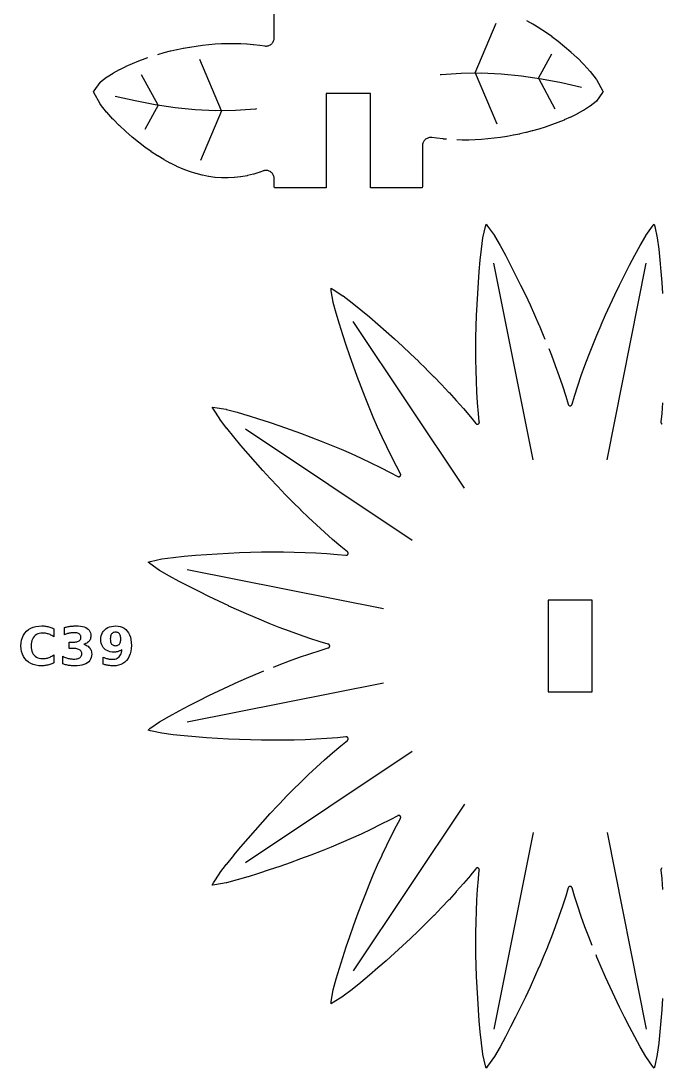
# Model space of a CAD drawing. Header units: millimetres. Extents: x 3 to 297, y 8 to 291.
# Drawn here: x 4.3 to 44.8, y 12.4 to 78.5 of the extents above; entities that cross this region are included whole.
import ezdxf

# ---------------------------------------------------------------- set-up
doc = ezdxf.new("R2010")
doc.units = ezdxf.units.MM
for name, color, linetype in [('CUT', 1, 'CONTINUOUS'), ('ENGRAVE', 5, 'CONTINUOUS'), ('SCORE', 7, 'CONTINUOUS')]:
    doc.layers.add(name, color=color, linetype=linetype)

msp = doc.modelspace()

# ---------------------------------------------------------------- linework, layer by layer
at = {"layer": 'CUT', "color": 1}
for points in [[(12.9654, 76.3527), (12.9746, 76.3555), (12.9827, 76.358), (13.3764, 76.4697), (13.3844, 76.4718), (13.7782, 76.5732), (13.7861, 76.5752), (14.18, 76.6665), (14.1879, 76.6682), (14.5817, 76.7497), (14.5897, 76.7512), (14.9835, 76.8228), (14.9915, 76.8242), (15.3852, 76.886), (15.3934, 76.8872), (15.787, 76.9391), (15.7953, 76.9401), (16.1887, 76.9821), (16.1972, 76.9829), (16.5905, 77.0149), (16.5992, 77.0154), (16.9924, 77.0372), (17.0013, 77.0376), (17.3943, 77.0489), (17.4034, 77.0491), (17.7962, 77.0498), (17.8056, 77.0497), (18.1982, 77.0395), (18.2078, 77.0391), (18.6002, 77.0178), (18.6101, 77.0171), (19.0023, 76.9843), (19.0124, 76.9833), (19.4045, 76.9386), (19.4148, 76.9373), (19.7225, 76.8925), (19.7771, 76.8874), (19.8301, 76.8877), (19.8827, 76.8934), (19.9345, 76.9044), (19.9849, 76.9205), (20.0335, 76.9416), (20.0796, 76.9676), (20.123, 76.998), (20.163, 77.0326), (20.1993, 77.0711), (20.2316, 77.1131), (20.2595, 77.1581), (20.2827, 77.2056), (20.301, 77.2553), (20.3143, 77.3066), (20.3222, 77.3589), (20.325, 77.4137), (20.325, 79.9871)], [(36.2411, 78.506), (36.6314, 78.2917), (36.6433, 78.2848), (37.0345, 78.0488), (37.0454, 78.0419), (37.4372, 77.7845), (37.4473, 77.7776), (37.8397, 77.499), (37.849, 77.4922), (38.242, 77.1925), (38.2508, 77.1856), (38.6441, 76.8646), (38.6525, 76.8575), (39.046, 76.5143), (39.0544, 76.5067), (39.4476, 76.1398), (39.4566, 76.1312), (39.849, 75.737), (39.8594, 75.7261), (40.2498, 75.2976), (40.2638, 75.2812), (40.6512, 74.7971), (40.6621, 74.7821), (40.6716, 74.7662), (41.0598, 74.0471), (41.0849, 73.9946), (41.0527, 73.9449), (40.668, 73.4133), (40.6538, 73.3955), (40.6365, 73.3807), (40.2563, 73.0834), (40.2295, 73.0645), (39.8472, 72.8214), (39.829, 72.8107), (39.4416, 72.5972), (39.4275, 72.5899), (39.0376, 72.3984), (39.0258, 72.3929), (38.6344, 72.219), (38.6241, 72.2147), (38.2318, 72.0557), (38.2224, 72.0521), (37.8295, 71.9064), (37.8207, 71.9033), (37.4274, 71.7696), (37.419, 71.7669), (37.0254, 71.6445), (37.0173, 71.642), (36.6236, 71.5303), (36.6156, 71.5282), (36.2218, 71.4268), (36.2139, 71.4248), (35.82, 71.3335), (35.8121, 71.3318), (35.4183, 71.2503), (35.4103, 71.2488), (35.0165, 71.1772), (35.0085, 71.1758), (34.6148, 71.114), (34.6066, 71.1128), (34.213, 71.0609), (34.2047, 71.0599), (33.8113, 71.0179), (33.8028, 71.0171), (33.4095, 70.9851), (33.4008, 70.9846), (33.0076, 70.9628), (32.9987, 70.9624), (32.6057, 70.9511), (32.5966, 70.9509), (32.2038, 70.9502), (32.1944, 70.9503), (31.8489, 70.9593)], [(31.2002, 70.9987), (30.9977, 71.0157), (30.9876, 71.0167), (30.5955, 71.0614), (30.5852, 71.0627), (30.2775, 71.1075), (30.2229, 71.1126), (30.1699, 71.1123), (30.1173, 71.1066), (30.0655, 71.0956), (30.0151, 71.0795), (29.9665, 71.0584), (29.9204, 71.0324), (29.877, 71.002), (29.837, 70.9674), (29.8007, 70.9289), (29.7684, 70.8869), (29.7405, 70.8419), (29.7173, 70.7944), (29.699, 70.7447), (29.6857, 70.6934), (29.6778, 70.6411), (29.675, 70.5863), (29.675, 68.0129), (29.6709, 67.9291), (29.5871, 67.925), (26.395, 67.925), (26.395, 73.895), (23.605, 73.895), (23.605, 67.925), (20.4129, 67.925), (20.3291, 67.9291), (20.325, 68.0129), (20.325, 68.5055), (20.3225, 68.5578), (20.3152, 68.6079), (20.3031, 68.6571), (20.2863, 68.7049), (20.265, 68.7508), (20.2393, 68.7945), (20.2096, 68.8355), (20.1761, 68.8734), (20.1391, 68.908), (20.0989, 68.9388), (20.0559, 68.9656), (20.0105, 68.9881), (19.9632, 69.0062), (19.9144, 69.0196), (19.8645, 69.0282), (19.814, 69.032), (19.7634, 69.0309), (19.7131, 69.0249), (19.6636, 69.0141), (19.6137, 68.9981), (19.4335, 68.9304), (19.4151, 68.9241), (19.0298, 68.8042), (19.0103, 68.7987), (18.6258, 68.7039), (18.6055, 68.6995), (18.2216, 68.6296), (18.2006, 68.6264), (17.8171, 68.5812), (17.7957, 68.5794), (17.4124, 68.5589), (17.3908, 68.5584), (17.0075, 68.5624), (16.9862, 68.5633), (16.6026, 68.5916), (16.5818, 68.5938), (16.1977, 68.6463), (16.1776, 68.6497), (15.7929, 68.7261), (15.7738, 68.7305), (15.3882, 68.8307), (15.3702, 68.8359), (14.9837, 68.9595), (14.967, 68.9654), (14.5795, 69.1123), (14.564, 69.1186), (14.1756, 69.2883), (14.1613, 69.295), (13.7719, 69.4872), (13.7589, 69.494), (13.3686, 69.7083), (13.3567, 69.7152), (12.9655, 69.9512), (12.9546, 69.9581), (12.5628, 70.2155), (12.5527, 70.2224), (12.1603, 70.501), (12.151, 70.5078), (11.758, 70.8075), (11.7492, 70.8144), (11.3559, 71.1354), (11.3475, 71.1425), (10.954, 71.4857), (10.9456, 71.4933), (10.5524, 71.8602), (10.5434, 71.8688), (10.151, 72.263), (10.1406, 72.2739), (9.7502, 72.7024), (9.7362, 72.7188), (9.3488, 73.2029), (9.3379, 73.2179), (9.3284, 73.2338), (8.9402, 73.9529), (8.9151, 74.0054), (8.9473, 74.0551), (9.332, 74.5867), (9.3462, 74.6045), (9.3635, 74.6193), (9.7437, 74.9166), (9.7705, 74.9355), (10.1528, 75.1786), (10.171, 75.1893), (10.5584, 75.4028), (10.5725, 75.4101), (10.9624, 75.6016), (10.9742, 75.6071), (11.3656, 75.781), (11.3759, 75.7853), (11.7682, 75.9443), (11.7776, 75.9479), (12.1705, 76.0936), (12.1793, 76.0967), (12.3467, 76.1536)], [(20.2735, 37.6779), (20.6381, 37.8219), (20.6401, 37.8226), (21.2793, 38.0641), (21.2813, 38.0648), (21.9227, 38.2955), (21.9248, 38.2963), (22.5684, 38.5155), (22.5707, 38.5163), (23.2165, 38.7236), (23.219, 38.7243), (23.7361, 38.8798), (23.7494, 38.8845), (23.7605, 38.8897), (23.7711, 38.896), (23.781, 38.9033), (23.7901, 38.9115), (23.7983, 38.9206), (23.8057, 38.9305), (23.812, 38.941), (23.8172, 38.9521), (23.8214, 38.9637), (23.8244, 38.9756), (23.8262, 38.9877), (23.8268, 39), (23.8262, 39.0123), (23.8244, 39.0244), (23.8214, 39.0363), (23.8172, 39.0479), (23.812, 39.059), (23.8057, 39.0695), (23.7983, 39.0794), (23.7901, 39.0885), (23.781, 39.0967), (23.7711, 39.104), (23.7605, 39.1103), (23.7494, 39.1155), (23.7361, 39.1202), (23.219, 39.2757), (23.2165, 39.2764), (22.5707, 39.4837), (22.5684, 39.4845), (21.9248, 39.7037), (21.9227, 39.7045), (21.2813, 39.9352), (21.2793, 39.9359), (20.6401, 40.1774), (20.6381, 40.1781), (20.0009, 40.4298), (19.9991, 40.4305), (19.3637, 40.6918), (19.362, 40.6925), (18.7284, 40.9628), (18.7268, 40.9635), (18.0948, 41.2423), (18.0934, 41.243), (17.4629, 41.5299), (17.4616, 41.5305), (16.8326, 41.825), (16.8313, 41.8256), (16.2037, 42.1275), (16.2025, 42.1281), (15.5764, 42.4372), (15.5751, 42.4379), (14.9505, 42.7546), (14.949, 42.7554), (14.3264, 43.0807), (14.3245, 43.0818), (13.7045, 43.4183), (13.7014, 43.42), (13.0872, 43.7742), (13.0764, 43.781), (12.4779, 44.2045), (12.356, 44.2998), (12.5051, 44.3412), (13.2201, 44.5034), (13.2327, 44.5057), (13.9356, 44.5978), (13.9392, 44.5982), (14.6408, 44.6719), (14.6429, 44.6721), (15.3427, 44.7344), (15.3444, 44.7345), (16.0425, 44.7881), (16.044, 44.7882), (16.7407, 44.8342), (16.7422, 44.8343), (17.4374, 44.8731), (17.4389, 44.8731), (18.1327, 44.9045), (18.1342, 44.9046), (18.8264, 44.9284), (18.828, 44.9284), (19.5186, 44.9442), (19.5203, 44.9442), (20.2092, 44.9515), (20.211, 44.9515), (20.898, 44.9497), (20.9, 44.9497), (21.585, 44.9384), (21.5871, 44.9383), (22.27, 44.9168), (22.2722, 44.9167), (22.953, 44.8843), (22.9553, 44.8842), (23.6337, 44.8405), (23.6362, 44.8403), (24.3122, 44.7847), (24.3147, 44.7845), (24.852, 44.7302), (24.8661, 44.7294), (24.8784, 44.73), (24.8905, 44.7318), (24.9024, 44.7347), (24.914, 44.7389), (24.9251, 44.7441), (24.9357, 44.7504), (24.9455, 44.7577), (24.9546, 44.7659), (24.9629, 44.775), (24.9702, 44.7849), (24.9765, 44.7954), (24.9818, 44.8065), (24.9859, 44.8181), (24.9889, 44.83), (24.9907, 44.8422), (24.9913, 44.8544), (24.9907, 44.8667), (24.9889, 44.8788), (24.9859, 44.8908), (24.9817, 44.9023), (24.9764, 44.9134), (24.9701, 44.9239), (24.9628, 44.9338), (24.9545, 44.9429), (24.944, 44.9523), (24.5257, 45.2938), (24.5237, 45.2954), (24.0064, 45.7341), (24.0046, 45.7357), (23.4939, 46.1846), (23.4922, 46.1861), (22.988, 46.6446), (22.9864, 46.6461), (22.4882, 47.1138), (22.4867, 47.1152), (21.9943, 47.5916), (21.9929, 47.5929), (21.5058, 48.0775), (21.5046, 48.0788), (21.0226, 48.571), (21.0214, 48.5722), (20.5442, 49.0717), (20.5432, 49.0729), (20.0705, 49.5792), (20.0695, 49.5803), (19.6011, 50.0931), (19.6001, 50.0942), (19.1358, 50.6132), (19.1349, 50.6142), (18.6748, 51.1394), (18.6738, 51.1405), (18.218, 51.6722), (18.2169, 51.6734), (17.7662, 52.2123), (17.7648, 52.214), (17.3208, 52.7622), (17.3186, 52.7649), (16.8867, 53.3272), (16.8794, 53.3376), (16.4885, 53.9579), (16.4123, 54.0926), (16.5659, 54.0738), (17.2886, 53.95), (17.301, 53.9473), (17.9857, 53.7634), (17.9891, 53.7624), (18.6655, 53.562), (18.6676, 53.5614), (19.3379, 53.3511), (19.3395, 53.3506), (20.0051, 53.133), (20.0065, 53.1325), (20.6678, 52.9084), (20.6691, 52.9079), (21.3263, 52.6776), (21.3277, 52.6771), (21.9807, 52.4406), (21.9821, 52.4401), (22.6307, 52.1972), (22.6322, 52.1966), (23.2763, 51.9469), (23.2779, 51.9463), (23.9171, 51.6894), (23.9188, 51.6887), (24.5528, 51.4242), (24.5546, 51.4234), (25.1832, 51.1508), (25.1851, 51.1499), (25.8078, 50.8686), (25.8098, 50.8677), (26.4263, 50.5773), (26.4284, 50.5763), (27.0385, 50.2763), (27.0407, 50.2752), (27.6439, 49.9652), (27.6462, 49.964), (28.1218, 49.7082), (28.1345, 49.7021), (28.1461, 49.6979), (28.158, 49.6949), (28.1701, 49.6931), (28.1824, 49.6925), (28.1947, 49.6931), (28.2068, 49.6949), (28.2187, 49.6978), (28.2303, 49.702), (28.2414, 49.7072), (28.252, 49.7135), (28.2618, 49.7208), (28.2709, 49.7291), (28.2792, 49.7382), (28.2865, 49.748), (28.2928, 49.7586), (28.298, 49.7697), (28.3022, 49.7813), (28.3051, 49.7932), (28.3069, 49.8053), (28.3075, 49.8176), (28.3069, 49.8299), (28.3051, 49.842), (28.3021, 49.8539), (28.2979, 49.8655), (28.2918, 49.8782), (28.036, 50.3538), (28.0348, 50.3561), (27.7248, 50.9593), (27.7237, 50.9615), (27.4237, 51.5716), (27.4227, 51.5737), (27.1323, 52.1902), (27.1314, 52.1922), (26.8501, 52.8149), (26.8492, 52.8168), (26.5766, 53.4454), (26.5758, 53.4472), (26.3113, 54.0812), (26.3106, 54.0829), (26.0537, 54.7221), (26.0531, 54.7237), (25.8034, 55.3678), (25.8028, 55.3693), (25.5599, 56.0179), (25.5594, 56.0193), (25.3229, 56.6723), (25.3224, 56.6737), (25.0921, 57.3309), (25.0916, 57.3322), (24.8675, 57.9935), (24.867, 57.9949), (24.6494, 58.6605), (24.6489, 58.6621), (24.4386, 59.3324), (24.438, 59.3345), (24.2376, 60.0109), (24.2366, 60.0143), (24.0527, 60.699), (24.05, 60.7114), (23.9262, 61.4341), (23.9074, 61.5877), (24.0421, 61.5115), (24.6624, 61.1206), (24.6728, 61.1133), (25.2351, 60.6814), (25.2378, 60.6792), (25.786, 60.2352), (25.7877, 60.2338), (26.3266, 59.7831), (26.3278, 59.782), (26.8595, 59.3262), (26.8606, 59.3252), (27.3858, 58.8651), (27.3868, 58.8642), (27.9058, 58.3999), (27.9069, 58.3989), (28.4197, 57.9305), (28.4208, 57.9295), (28.9271, 57.4568), (28.9283, 57.4558), (29.4278, 56.9786), (29.429, 56.9774), (29.9212, 56.4954), (29.9225, 56.4942), (30.4071, 56.0071), (30.4084, 56.0057), (30.8848, 55.5133), (30.8862, 55.5118), (31.3539, 55.0136), (31.3554, 55.012), (31.8139, 54.5078), (31.8154, 54.5061), (32.2643, 53.9954), (32.2659, 53.9936), (32.7046, 53.4763), (32.7062, 53.4743), (33.0477, 53.056), (33.0571, 53.0455), (33.0662, 53.0372), (33.0761, 53.0299), (33.0866, 53.0236), (33.0977, 53.0183), (33.1092, 53.0141), (33.1212, 53.0111), (33.1333, 53.0093), (33.1456, 53.0087), (33.1578, 53.0093), (33.17, 53.0111), (33.1819, 53.0141), (33.1935, 53.0182), (33.2046, 53.0235), (33.2151, 53.0298), (33.225, 53.0371), (33.2341, 53.0454), (33.2423, 53.0545), (33.2496, 53.0643), (33.2559, 53.0749), (33.2611, 53.086), (33.2653, 53.0976), (33.2682, 53.1095), (33.27, 53.1216), (33.2706, 53.1339), (33.2698, 53.148), (33.2155, 53.6853), (33.2153, 53.6878), (33.1597, 54.3638), (33.1595, 54.3663), (33.1158, 55.0447), (33.1157, 55.047), (33.0833, 55.7278), (33.0832, 55.73), (33.0617, 56.4129), (33.0616, 56.415), (33.0503, 57.1), (33.0503, 57.102), (33.0485, 57.789), (33.0485, 57.7908), (33.0558, 58.4797), (33.0558, 58.4814), (33.0716, 59.172), (33.0716, 59.1736), (33.0954, 59.8658), (33.0955, 59.8673), (33.1269, 60.5611), (33.1269, 60.5626), (33.1657, 61.2578), (33.1658, 61.2593), (33.2118, 61.956), (33.2119, 61.9575), (33.2655, 62.6556), (33.2656, 62.6573), (33.3279, 63.3571), (33.3281, 63.3592), (33.4018, 64.0608), (33.4022, 64.0644), (33.4943, 64.7673), (33.4966, 64.7799), (33.6588, 65.4949), (33.7002, 65.644), (33.7955, 65.5221), (34.219, 64.9236), (34.2258, 64.9128), (34.58, 64.2986), (34.5817, 64.2955), (34.9182, 63.6755), (34.9193, 63.6736), (35.2446, 63.051), (35.2454, 63.0495), (35.5621, 62.4249), (35.5628, 62.4236), (35.8719, 61.7975), (35.8725, 61.7963), (36.1744, 61.1687), (36.175, 61.1674), (36.4695, 60.5384), (36.4701, 60.5371), (36.757, 59.9066), (36.7577, 59.9052), (37.0365, 59.2732), (37.0372, 59.2716), (37.3075, 58.638), (37.3082, 58.6363), (37.4108, 58.3869)], [(37.655, 57.7846), (37.8219, 57.3619), (37.8226, 57.3599), (38.0641, 56.7207), (38.0648, 56.7187), (38.2955, 56.0773), (38.2963, 56.0752), (38.5155, 55.4316), (38.5163, 55.4293), (38.7236, 54.7835), (38.7243, 54.781), (38.8798, 54.2639), (38.8845, 54.2506), (38.8897, 54.2395), (38.896, 54.2289), (38.9033, 54.219), (38.9115, 54.2099), (38.9206, 54.2017), (38.9305, 54.1943), (38.941, 54.188), (38.9521, 54.1828), (38.9637, 54.1786), (38.9756, 54.1756), (38.9877, 54.1738), (39, 54.1732), (39.0123, 54.1738), (39.0244, 54.1756), (39.0363, 54.1786), (39.0479, 54.1828), (39.059, 54.188), (39.0695, 54.1943), (39.0794, 54.2017), (39.0885, 54.2099), (39.0967, 54.219), (39.104, 54.2289), (39.1103, 54.2395), (39.1155, 54.2506), (39.1202, 54.2639), (39.2757, 54.781), (39.2764, 54.7835), (39.4837, 55.4293), (39.4845, 55.4316), (39.7037, 56.0752), (39.7045, 56.0773), (39.9352, 56.7187), (39.9359, 56.7207), (40.1774, 57.3599), (40.1781, 57.3619), (40.4298, 57.9991), (40.4305, 58.0009), (40.6918, 58.6363), (40.6925, 58.638), (40.9628, 59.2716), (40.9635, 59.2732), (41.2423, 59.9052), (41.243, 59.9066), (41.5299, 60.5371), (41.5305, 60.5384), (41.825, 61.1674), (41.8256, 61.1687), (42.1275, 61.7963), (42.1281, 61.7975), (42.4372, 62.4236), (42.4379, 62.4249), (42.7546, 63.0495), (42.7554, 63.051), (43.0807, 63.6736), (43.0818, 63.6755), (43.4183, 64.2955), (43.42, 64.2986), (43.7742, 64.9128), (43.781, 64.9236), (44.2045, 65.5221), (44.2998, 65.644), (44.3412, 65.4949), (44.5034, 64.7799), (44.5057, 64.7673), (44.5978, 64.0644), (44.5982, 64.0608), (44.6719, 63.3592), (44.6721, 63.3571), (44.7344, 62.6573), (44.7345, 62.6556), (44.7881, 61.9575), (44.7882, 61.956), (44.8342, 61.2593)], [(44.8403, 54.3638), (44.7847, 53.6878), (44.7845, 53.6853), (44.7302, 53.148), (44.7294, 53.1339), (44.73, 53.1216), (44.7318, 53.1095), (44.7347, 53.0976), (44.7389, 53.086), (44.7441, 53.0749), (44.7504, 53.0643), (44.7577, 53.0545), (44.7659, 53.0454), (44.775, 53.0371), (44.7849, 53.0298), (44.7954, 53.0235), (44.8065, 53.0182)], [(40.3909, 20.0993), (40.1781, 20.6381), (40.1774, 20.6401), (39.9359, 21.2793), (39.9352, 21.2813), (39.7045, 21.9227), (39.7037, 21.9248), (39.4845, 22.5684), (39.4837, 22.5707), (39.2764, 23.2165), (39.2757, 23.219), (39.1202, 23.7361), (39.1155, 23.7494), (39.1103, 23.7605), (39.104, 23.7711), (39.0967, 23.781), (39.0885, 23.7901), (39.0794, 23.7983), (39.0695, 23.8057), (39.059, 23.812), (39.0479, 23.8172), (39.0363, 23.8214), (39.0244, 23.8244), (39.0123, 23.8262), (39, 23.8268), (38.9877, 23.8262), (38.9756, 23.8244), (38.9637, 23.8214), (38.9521, 23.8172), (38.941, 23.812), (38.9305, 23.8057), (38.9206, 23.7983), (38.9115, 23.7901), (38.9033, 23.781), (38.896, 23.7711), (38.8897, 23.7605), (38.8845, 23.7494), (38.8798, 23.7361), (38.7243, 23.219), (38.7236, 23.2165), (38.5163, 22.5707), (38.5155, 22.5684), (38.2963, 21.9248), (38.2955, 21.9227), (38.0648, 21.2813), (38.0641, 21.2793), (37.8226, 20.6401), (37.8219, 20.6381), (37.5702, 20.0009), (37.5695, 19.9991), (37.3082, 19.3637), (37.3075, 19.362), (37.0372, 18.7284), (37.0365, 18.7268), (36.7577, 18.0948), (36.757, 18.0934), (36.4701, 17.4629), (36.4695, 17.4616), (36.175, 16.8326), (36.1744, 16.8313), (35.8725, 16.2037), (35.8719, 16.2025), (35.5628, 15.5764), (35.5621, 15.5751), (35.2454, 14.9505), (35.2446, 14.949), (34.9193, 14.3264), (34.9182, 14.3245), (34.5817, 13.7045), (34.58, 13.7014), (34.2258, 13.0872), (34.219, 13.0764), (33.7955, 12.4779), (33.7002, 12.356), (33.6588, 12.5051), (33.4966, 13.2201), (33.4943, 13.2327), (33.4022, 13.9356), (33.4018, 13.9392), (33.3281, 14.6408), (33.3279, 14.6429), (33.2656, 15.3427), (33.2655, 15.3444), (33.2119, 16.0425), (33.2118, 16.044), (33.1658, 16.7407), (33.1657, 16.7422), (33.1269, 17.4374), (33.1269, 17.4389), (33.0955, 18.1327), (33.0954, 18.1342), (33.0716, 18.8264), (33.0716, 18.828), (33.0558, 19.5186), (33.0558, 19.5203), (33.0485, 20.2092), (33.0485, 20.211), (33.0503, 20.898), (33.0503, 20.9), (33.0616, 21.585), (33.0617, 21.5871), (33.0832, 22.27), (33.0833, 22.2722), (33.1157, 22.953), (33.1158, 22.9553), (33.1595, 23.6337), (33.1597, 23.6362), (33.2153, 24.3122), (33.2155, 24.3147), (33.2698, 24.852), (33.2706, 24.8661), (33.27, 24.8784), (33.2682, 24.8905), (33.2653, 24.9024), (33.2611, 24.914), (33.2559, 24.9251), (33.2496, 24.9357), (33.2423, 24.9455), (33.2341, 24.9546), (33.225, 24.9629), (33.2151, 24.9702), (33.2046, 24.9765), (33.1935, 24.9818), (33.1819, 24.9859), (33.17, 24.9889), (33.1578, 24.9907), (33.1456, 24.9913), (33.1333, 24.9907), (33.1212, 24.9889), (33.1092, 24.9859), (33.0977, 24.9817), (33.0866, 24.9764), (33.0761, 24.9701), (33.0662, 24.9628), (33.0571, 24.9545), (33.0477, 24.944), (32.7062, 24.5257), (32.7046, 24.5237), (32.2659, 24.0064), (32.2643, 24.0046), (31.8154, 23.4939), (31.8139, 23.4922), (31.3554, 22.988), (31.3539, 22.9864), (30.8862, 22.4882), (30.8848, 22.4867), (30.4084, 21.9943), (30.4071, 21.9929), (29.9225, 21.5058), (29.9212, 21.5046), (29.429, 21.0226), (29.4278, 21.0214), (28.9283, 20.5442), (28.9271, 20.5432), (28.4208, 20.0705), (28.4197, 20.0695), (27.9069, 19.6011), (27.9058, 19.6001), (27.3868, 19.1358), (27.3858, 19.1349), (26.8606, 18.6748), (26.8595, 18.6738), (26.3278, 18.218), (26.3266, 18.2169), (25.7877, 17.7662), (25.786, 17.7648), (25.2378, 17.3208), (25.2351, 17.3186), (24.6728, 16.8867), (24.6624, 16.8794), (24.0421, 16.4885), (23.9074, 16.4123), (23.9262, 16.5659), (24.05, 17.2886), (24.0527, 17.301), (24.2366, 17.9857), (24.2376, 17.9891), (24.438, 18.6655), (24.4386, 18.6676), (24.6489, 19.3379), (24.6494, 19.3395), (24.867, 20.0051), (24.8675, 20.0065), (25.0916, 20.6678), (25.0921, 20.6691), (25.3224, 21.3263), (25.3229, 21.3277), (25.5594, 21.9807), (25.5599, 21.9821), (25.8028, 22.6307), (25.8034, 22.6322), (26.0531, 23.2763), (26.0537, 23.2779), (26.3106, 23.9171), (26.3113, 23.9188), (26.5758, 24.5528), (26.5766, 24.5546), (26.8492, 25.1832), (26.8501, 25.1851), (27.1314, 25.8078), (27.1323, 25.8098), (27.4227, 26.4263), (27.4237, 26.4284), (27.7237, 27.0385), (27.7248, 27.0407), (28.0348, 27.6439), (28.036, 27.6462), (28.2918, 28.1218), (28.2979, 28.1345), (28.3021, 28.1461), (28.3051, 28.158), (28.3069, 28.1701), (28.3075, 28.1824), (28.3069, 28.1947), (28.3051, 28.2068), (28.3022, 28.2187), (28.298, 28.2303), (28.2928, 28.2414), (28.2865, 28.252), (28.2792, 28.2618), (28.2709, 28.2709), (28.2618, 28.2792), (28.252, 28.2865), (28.2414, 28.2928), (28.2303, 28.298), (28.2187, 28.3022), (28.2068, 28.3051), (28.1947, 28.3069), (28.1824, 28.3075), (28.1701, 28.3069), (28.158, 28.3051), (28.1461, 28.3021), (28.1345, 28.2979), (28.1218, 28.2918), (27.6462, 28.036), (27.6439, 28.0348), (27.0407, 27.7248), (27.0385, 27.7237), (26.4284, 27.4237), (26.4263, 27.4227), (25.8098, 27.1323), (25.8078, 27.1314), (25.1851, 26.8501), (25.1832, 26.8492), (24.5546, 26.5766), (24.5528, 26.5758), (23.9188, 26.3113), (23.9171, 26.3106), (23.2779, 26.0537), (23.2763, 26.0531), (22.6322, 25.8034), (22.6307, 25.8028), (21.9821, 25.5599), (21.9807, 25.5594), (21.3277, 25.3229), (21.3263, 25.3224), (20.6691, 25.0921), (20.6678, 25.0916), (20.0065, 24.8675), (20.0051, 24.867), (19.3395, 24.6494), (19.3379, 24.6489), (18.6676, 24.4386), (18.6655, 24.438), (17.9891, 24.2376), (17.9857, 24.2366), (17.301, 24.0527), (17.2886, 24.05), (16.5659, 23.9262), (16.4123, 23.9074), (16.4885, 24.0421), (16.8794, 24.6624), (16.8867, 24.6728), (17.3186, 25.2351), (17.3208, 25.2378), (17.7648, 25.786), (17.7662, 25.7877), (18.2169, 26.3266), (18.218, 26.3278), (18.6738, 26.8595), (18.6748, 26.8606), (19.1349, 27.3858), (19.1358, 27.3868), (19.6001, 27.9058), (19.6011, 27.9069), (20.0695, 28.4197), (20.0705, 28.4208), (20.5432, 28.9271), (20.5442, 28.9283), (21.0214, 29.4278), (21.0226, 29.429), (21.5046, 29.9212), (21.5058, 29.9225), (21.9929, 30.4071), (21.9943, 30.4084), (22.4867, 30.8848), (22.4882, 30.8862), (22.9864, 31.3539), (22.988, 31.3554), (23.4922, 31.8139), (23.4939, 31.8154), (24.0046, 32.2643), (24.0064, 32.2659), (24.5237, 32.7046), (24.5257, 32.7062), (24.944, 33.0477), (24.9545, 33.0571), (24.9628, 33.0662), (24.9701, 33.0761), (24.9764, 33.0866), (24.9817, 33.0977), (24.9859, 33.1092), (24.9889, 33.1212), (24.9907, 33.1333), (24.9913, 33.1456), (24.9907, 33.1578), (24.9889, 33.17), (24.9859, 33.1819), (24.9818, 33.1935), (24.9765, 33.2046), (24.9702, 33.2151), (24.9629, 33.225), (24.9546, 33.2341), (24.9455, 33.2423), (24.9357, 33.2496), (24.9251, 33.2559), (24.914, 33.2611), (24.9024, 33.2653), (24.8905, 33.2682), (24.8784, 33.27), (24.8661, 33.2706), (24.852, 33.2698), (24.3147, 33.2155), (24.3122, 33.2153), (23.6362, 33.1597), (23.6337, 33.1595), (22.9553, 33.1158), (22.953, 33.1157), (22.2722, 33.0833), (22.27, 33.0832), (21.5871, 33.0617), (21.585, 33.0616), (20.9, 33.0503), (20.898, 33.0503), (20.211, 33.0485), (20.2092, 33.0485), (19.5203, 33.0558), (19.5186, 33.0558), (18.828, 33.0716), (18.8264, 33.0716), (18.1342, 33.0954), (18.1327, 33.0955), (17.4389, 33.1269), (17.4374, 33.1269), (16.7422, 33.1657), (16.7407, 33.1658), (16.044, 33.2118), (16.0425, 33.2119), (15.3444, 33.2655), (15.3427, 33.2656), (14.6429, 33.3279), (14.6408, 33.3281), (13.9392, 33.4018), (13.9356, 33.4022), (13.2327, 33.4943), (13.2201, 33.4966), (12.5051, 33.6588), (12.356, 33.7002), (12.4779, 33.7955), (13.0764, 34.219), (13.0872, 34.2258), (13.7014, 34.58), (13.7045, 34.5817), (14.3245, 34.9182), (14.3264, 34.9193), (14.949, 35.2446), (14.9505, 35.2454), (15.5751, 35.5621), (15.5764, 35.5628), (16.2025, 35.8719), (16.2037, 35.8725), (16.8313, 36.1744), (16.8326, 36.175), (17.4616, 36.4695), (17.4629, 36.4701), (18.0934, 36.757), (18.0948, 36.7577), (18.7268, 37.0365), (18.7284, 37.0372), (19.362, 37.3075), (19.3637, 37.3082), (19.6708, 37.4345)], [(44.8065, 24.9818), (44.7954, 24.9765), (44.7849, 24.9702), (44.775, 24.9629), (44.7659, 24.9546), (44.7577, 24.9455), (44.7504, 24.9357), (44.7441, 24.9251), (44.7389, 24.914), (44.7347, 24.9024), (44.7318, 24.8905), (44.73, 24.8784), (44.7294, 24.8661), (44.7302, 24.852), (44.7845, 24.3147), (44.7847, 24.3122), (44.8403, 23.6362)], [(44.8342, 16.7407), (44.7882, 16.044), (44.7881, 16.0425), (44.7345, 15.3444), (44.7344, 15.3427), (44.6721, 14.6429), (44.6719, 14.6408), (44.5982, 13.9392), (44.5978, 13.9356), (44.5057, 13.2327), (44.5034, 13.2201), (44.3412, 12.5051), (44.2998, 12.356), (44.2045, 12.4779), (43.781, 13.0764), (43.7742, 13.0872), (43.42, 13.7014), (43.4183, 13.7045), (43.0818, 14.3245), (43.0807, 14.3264), (42.7554, 14.949), (42.7546, 14.9505), (42.4379, 15.5751), (42.4372, 15.5764), (42.1281, 16.2025), (42.1275, 16.2037), (41.8256, 16.8313), (41.825, 16.8326), (41.5305, 17.4616), (41.5299, 17.4629), (41.243, 18.0934), (41.2423, 18.0948), (40.9635, 18.7268), (40.9628, 18.7284), (40.6925, 19.362), (40.6918, 19.3637), (40.6367, 19.4976)]]:
    msp.add_lwpolyline(points, dxfattribs=at)
msp.add_lwpolyline([(40.395, 36.105), (40.395, 41.895), (37.605, 41.895), (37.605, 36.105), (40.395, 36.105)], close=True, dxfattribs=at)
at = {"layer": 'ENGRAVE', "color": 5}
for points in [[(6.2841, 37.8787), (6.2246, 37.8549), (6.1642, 37.8336), (6.103, 37.8148), (6.041, 37.7984), (5.9782, 37.7844), (5.9145, 37.7731), (5.8498, 37.7642), (5.7842, 37.7579), (5.7178, 37.7541), (5.6504, 37.7528), (5.4551, 37.7622), (5.2737, 37.7905), (5.1064, 37.8376), (4.9531, 37.9036), (4.8138, 37.9885), (4.6885, 38.0922), (4.5801, 38.212), (4.4914, 38.3452), (4.4224, 38.4919), (4.3731, 38.6521), (4.3435, 38.8256), (4.3337, 39.0126), (4.3435, 39.2), (4.3731, 39.374), (4.4224, 39.5344), (4.4914, 39.6813), (4.5801, 39.8147), (4.6885, 39.9346), (4.8138, 40.0383), (4.9531, 40.1231), (5.1064, 40.1891), (5.2737, 40.2363), (5.4551, 40.2645), (5.6504, 40.274), (5.7178, 40.2727), (5.7842, 40.2689), (5.8498, 40.2626), (5.9145, 40.2537), (5.9782, 40.2423), (6.041, 40.2284), (6.103, 40.212), (6.1642, 40.1931), (6.2246, 40.1718), (6.2841, 40.1481), (6.3428, 40.1219), (6.4007, 40.0933), (6.4007, 39.5904), (6.3428, 39.6282), (6.2852, 39.6625), (6.2278, 39.6933), (6.1707, 39.7206), (6.1139, 39.7443), (6.0573, 39.7645), (6.0004, 39.7814), (5.9425, 39.7953), (5.8836, 39.806), (5.8237, 39.8137), (5.7628, 39.8183), (5.7009, 39.8199), (5.5931, 39.8139), (5.4933, 39.796), (5.4014, 39.7661), (5.3175, 39.7244), (5.2415, 39.6707), (5.1735, 39.605), (5.1148, 39.5289), (5.0668, 39.4437), (5.0295, 39.3495), (5.0028, 39.2462), (4.9868, 39.1339), (4.9815, 39.0126), (4.9868, 38.8917), (5.0028, 38.7798), (5.0295, 38.6769), (5.0668, 38.5829), (5.1148, 38.4978), (5.1735, 38.4217), (5.2415, 38.3561), (5.3175, 38.3024), (5.4014, 38.2606), (5.4933, 38.2308), (5.5931, 38.2129), (5.7009, 38.2069), (5.7628, 38.2084), (5.8237, 38.213), (5.8836, 38.2207), (5.9425, 38.2315), (6.0004, 38.2453), (6.0573, 38.2622), (6.1139, 38.2824), (6.1707, 38.3062), (6.2278, 38.3334), (6.2852, 38.3642), (6.3428, 38.3986), (6.4007, 38.4364), (6.4007, 37.9335), (6.3428, 37.9048), (6.2841, 37.8787)], [(8.4508, 39.0575), (8.5163, 39.0233), (8.5753, 38.984), (8.6277, 38.9394), (8.6736, 38.8897), (8.7126, 38.835), (8.7445, 38.7755), (8.7694, 38.7113), (8.7871, 38.6423), (8.7978, 38.5686), (8.8013, 38.4901), (8.7936, 38.3745), (8.7706, 38.2685), (8.7322, 38.1721), (8.6784, 38.0854), (8.6092, 38.0083), (8.5246, 37.9408), (8.4254, 37.8833), (8.312, 37.8363), (8.1845, 37.7998), (8.0429, 37.7737), (7.8872, 37.758), (7.7173, 37.7528), (7.6549, 37.7536), (7.5925, 37.7561), (7.53, 37.7603), (7.4674, 37.7662), (7.4048, 37.7737), (7.3422, 37.7829), (7.2796, 37.7938), (7.2173, 37.8063), (7.1552, 37.8205), (7.0933, 37.8364), (7.0317, 37.854), (6.9703, 37.8732), (6.9703, 38.3566), (7.0288, 38.3285), (7.0872, 38.3028), (7.1454, 38.2795), (7.2036, 38.2586), (7.2615, 38.2401), (7.3194, 38.224), (7.377, 38.2103), (7.4343, 38.1991), (7.4913, 38.1904), (7.548, 38.1842), (7.6043, 38.1805), (7.6604, 38.1792), (7.7402, 38.1816), (7.8135, 38.1888), (7.8803, 38.2008), (7.9407, 38.2176), (7.9946, 38.2391), (8.0421, 38.2655), (8.0826, 38.2963), (8.1157, 38.3313), (8.1415, 38.3705), (8.16, 38.4138), (8.171, 38.4613), (8.1747, 38.5129), (8.1709, 38.566), (8.1596, 38.6146), (8.1407, 38.6588), (8.1143, 38.6984), (8.0803, 38.7336), (8.0388, 38.7644), (7.9899, 38.7905), (7.9338, 38.8118), (7.8705, 38.8284), (7.8001, 38.8403), (7.7224, 38.8474), (7.6376, 38.8498), (7.3869, 38.8498), (7.3869, 39.2535), (7.6506, 39.2535), (7.7259, 39.2555), (7.7946, 39.2617), (7.8565, 39.272), (7.9118, 39.2864), (7.9603, 39.3049), (8.0022, 39.3275), (8.0375, 39.3543), (8.0664, 39.3855), (8.0888, 39.4209), (8.1049, 39.4606), (8.1145, 39.5046), (8.1177, 39.5529), (8.1146, 39.5978), (8.1053, 39.6392), (8.0897, 39.677), (8.0678, 39.7113), (8.0397, 39.7421), (8.0054, 39.7694), (7.9654, 39.7928), (7.9203, 39.8119), (7.8699, 39.8268), (7.8145, 39.8374), (7.7538, 39.8438), (7.688, 39.8459), (7.6375, 39.8449), (7.5868, 39.8421), (7.5359, 39.8374), (7.4848, 39.8307), (7.4335, 39.8222), (7.3821, 39.8117), (7.3306, 39.7994), (7.2792, 39.7853), (7.2278, 39.7694), (7.1766, 39.7517), (7.1255, 39.7321), (7.0744, 39.7108), (7.0744, 40.1698), (7.1362, 40.1864), (7.1978, 40.2016), (7.2592, 40.2154), (7.3204, 40.2277), (7.3814, 40.2385), (7.4423, 40.2479), (7.5029, 40.2559), (7.5631, 40.2624), (7.6229, 40.2674), (7.6824, 40.2711), (7.7416, 40.2732), (7.8004, 40.274), (7.9516, 40.2696), (8.0896, 40.2567), (8.2144, 40.2351), (8.3259, 40.2049), (8.4242, 40.166), (8.5092, 40.1185), (8.581, 40.0623), (8.6398, 39.9974), (8.6856, 39.9238), (8.7182, 39.8415), (8.7378, 39.7504), (8.7444, 39.6506), (8.7412, 39.5817), (8.7319, 39.517), (8.7163, 39.4567), (8.6945, 39.4007), (8.6664, 39.3489), (8.6321, 39.3015), (8.5916, 39.2584), (8.5453, 39.2198), (8.4929, 39.1857), (8.4346, 39.1561), (8.3703, 39.1309), (8.3, 39.1102), (8.3787, 39.0865), (8.4508, 39.0575)], [(9.5832, 38.2806), (9.632, 38.2602), (9.6801, 38.2417), (9.7275, 38.2252), (9.7741, 38.2106), (9.8201, 38.1979), (9.8656, 38.1873), (9.9109, 38.1785), (9.956, 38.1717), (10.0009, 38.1668), (10.0457, 38.1639), (10.0903, 38.163), (10.1801, 38.1673), (10.2631, 38.1802), (10.3393, 38.2018), (10.4085, 38.232), (10.4709, 38.2709), (10.5265, 38.3184), (10.575, 38.3744), (10.6163, 38.4387), (10.6506, 38.5115), (10.6776, 38.5926), (10.6976, 38.682), (10.7104, 38.7798), (10.6731, 38.7538), (10.635, 38.7301), (10.596, 38.7086), (10.5563, 38.6894), (10.5157, 38.6724), (10.4744, 38.6577), (10.432, 38.6453), (10.3885, 38.6351), (10.3438, 38.6272), (10.2979, 38.6216), (10.2508, 38.6182), (10.2026, 38.6171), (10.0823, 38.6231), (9.9701, 38.6412), (9.8659, 38.6714), (9.7696, 38.7136), (9.6814, 38.7679), (9.6012, 38.8343), (9.5313, 38.9106), (9.4741, 38.9945), (9.4297, 39.086), (9.3979, 39.1852), (9.3788, 39.292), (9.3725, 39.4064), (9.3796, 39.5329), (9.4008, 39.6506), (9.4362, 39.7596), (9.4857, 39.86), (9.5494, 39.9517), (9.6272, 40.0347), (9.7169, 40.1068), (9.8163, 40.1658), (9.9253, 40.2117), (10.0439, 40.2445), (10.1721, 40.2641), (10.31, 40.2707), (10.4624, 40.2618), (10.603, 40.2351), (10.7315, 40.1905), (10.8482, 40.1282), (10.9529, 40.048), (11.0457, 39.9501), (11.1252, 39.8358), (11.1903, 39.7068), (11.241, 39.5631), (11.2771, 39.4046), (11.2988, 39.2314), (11.3061, 39.0435), (11.2976, 38.8499), (11.2723, 38.6707), (11.23, 38.5058), (11.1708, 38.3552), (11.0947, 38.2189), (11.0017, 38.097), (10.894, 37.9919), (10.7737, 37.9058), (10.6408, 37.8389), (10.4954, 37.791), (10.3373, 37.7624), (10.1668, 37.7528), (10.1102, 37.7535), (10.0545, 37.7556), (9.9995, 37.7591), (9.9454, 37.764), (9.8921, 37.7703), (9.8396, 37.778), (9.7877, 37.7871), (9.7362, 37.7976), (9.685, 37.8096), (9.6342, 37.8229), (9.5837, 37.8376), (9.5336, 37.8537), (9.5336, 38.3029), (9.5832, 38.2806)], [(10.4073, 39.0358), (10.4508, 39.0506), (10.4897, 39.0713), (10.5242, 39.098), (10.5541, 39.1306), (10.5795, 39.1691), (10.6002, 39.2135), (10.6164, 39.2638), (10.6279, 39.3201), (10.6348, 39.3823), (10.6371, 39.4504), (10.6348, 39.518), (10.6279, 39.5799), (10.6164, 39.6359), (10.6002, 39.6862), (10.5795, 39.7307), (10.5541, 39.7694), (10.5242, 39.8022), (10.4897, 39.8291), (10.4508, 39.85), (10.4073, 39.8649), (10.3593, 39.8738), (10.3067, 39.8768), (10.2542, 39.8738), (10.2062, 39.8649), (10.1627, 39.85), (10.1237, 39.8291), (10.0893, 39.8022), (10.0593, 39.7694), (10.034, 39.7307), (10.0132, 39.6862), (9.9971, 39.6359), (9.9856, 39.5799), (9.9786, 39.518), (9.9763, 39.4504), (9.9786, 39.3823), (9.9856, 39.3201), (9.9971, 39.2638), (10.0132, 39.2135), (10.034, 39.1691), (10.0593, 39.1306), (10.0893, 39.098), (10.1237, 39.0713), (10.1627, 39.0506), (10.2062, 39.0358), (10.2542, 39.0269), (10.3067, 39.024), (10.3593, 39.0269), (10.4073, 39.0358)]]:
    msp.add_lwpolyline(points, close=True, dxfattribs=at)
at = {"layer": 'SCORE', "color": 7}
for points in [[(33, 75.2), (34.3382, 78.3364)], [(17, 72.8), (15.62, 76.0344)], [(37, 74.8485), (37.8393, 76.392)], [(13, 73.1515), (11.9538, 75.0754)], [(30.8, 75.0883), (30.8618, 75.0958), (32.1273, 75.1824), (33.3927, 75.1964), (34.6582, 75.137), (35.9236, 75.0076), (37.1891, 74.8164), (38.4545, 74.5751), (39.72, 74.2984)], [(33, 75.2), (34.38, 71.9656)], [(37, 74.8485), (38.0462, 72.9246)], [(19.2, 72.9117), (19.1382, 72.9042), (17.8727, 72.8176), (16.6073, 72.8036), (15.3418, 72.863), (14.0764, 72.9924), (12.8109, 73.1836), (11.5455, 73.4249), (10.28, 73.7016)], [(13, 73.1515), (12.1607, 71.608)], [(17, 72.8), (15.6618, 69.6636)], [(36.6589, 50.7694), (34.1905, 63.1788)], [(41.3411, 50.7694), (43.8095, 63.1788)], [(32.3332, 48.9776), (25.3038, 59.4978)], [(29.0224, 45.6668), (18.5022, 52.6962)], [(27.2306, 41.3411), (14.8212, 43.8095)], [(27.2306, 36.6589), (14.8212, 34.1905)], [(29.0224, 32.3332), (18.5022, 25.3038)], [(32.3332, 29.0224), (25.3038, 18.5022)], [(36.6589, 27.2306), (34.1905, 14.8212)], [(41.3411, 27.2306), (43.8095, 14.8212)]]:
    msp.add_lwpolyline(points, dxfattribs=at)

doc.saveas('drawing.dxf')
